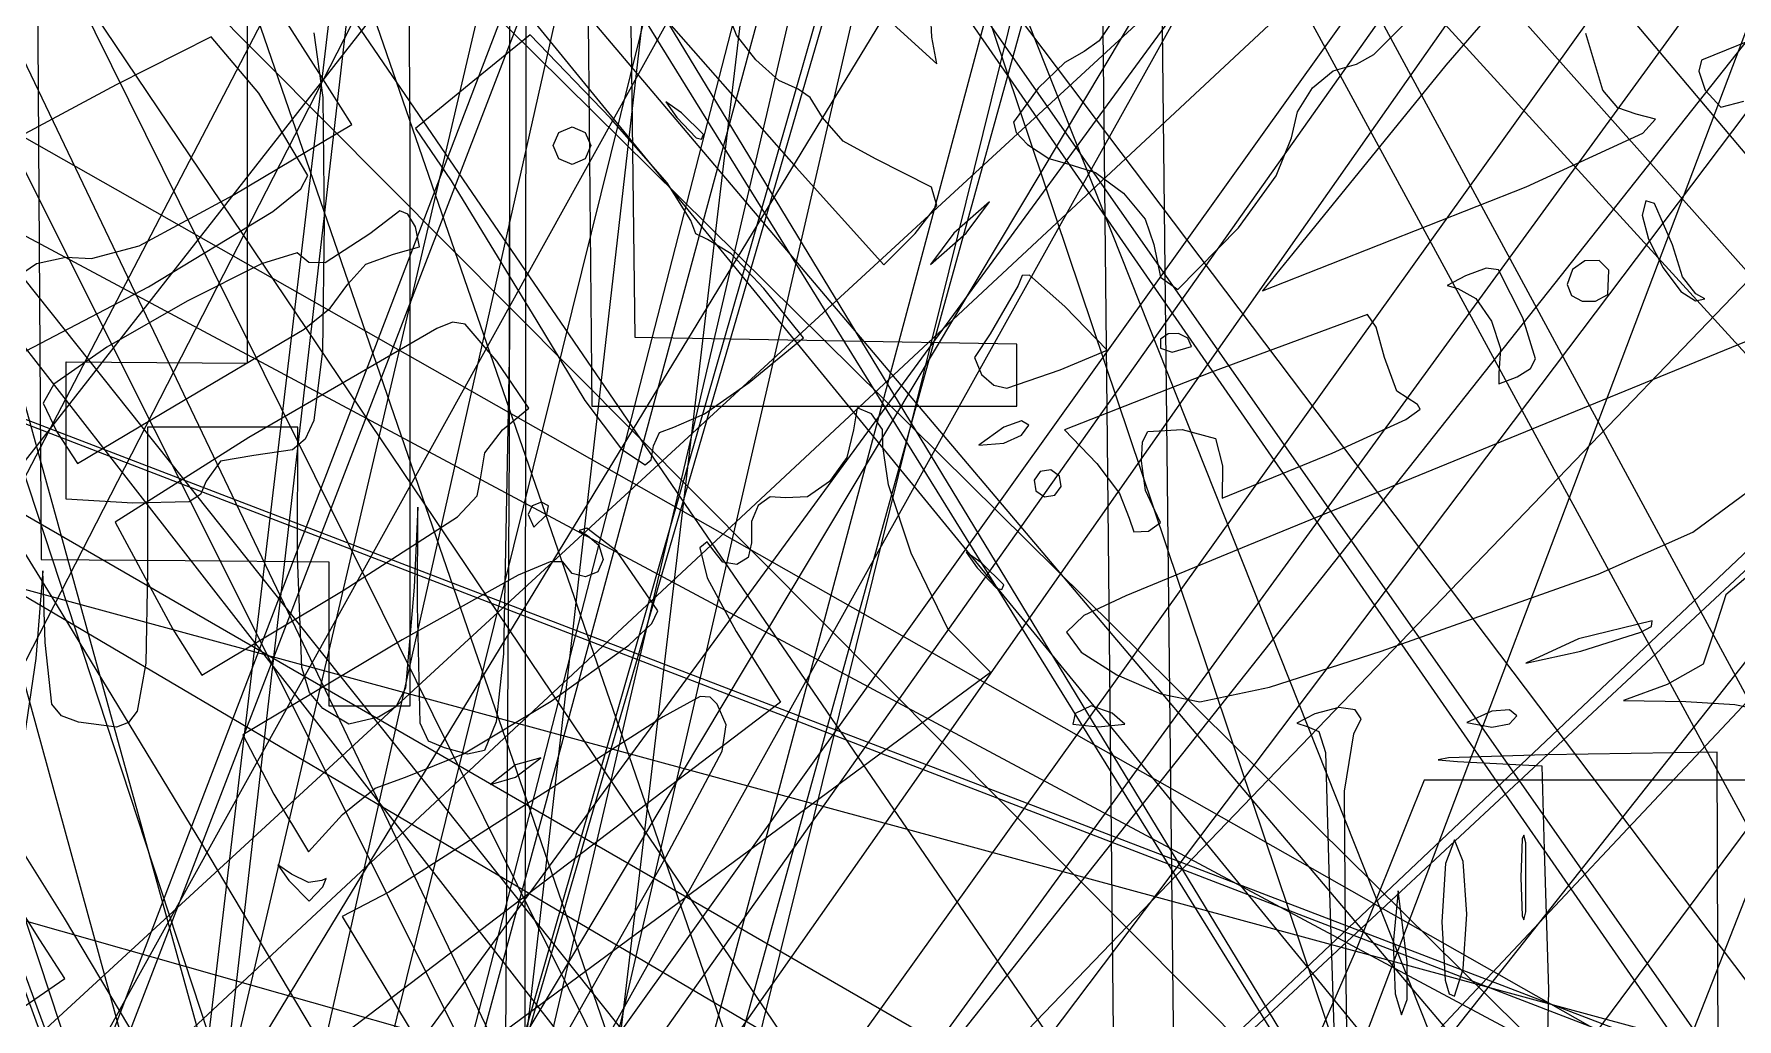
# Model space of a CAD drawing. Extents: x -99 to 383, y -48 to 207.
# Drawn here: x 154.82 to 193.22, y 21.66 to 43.88 of the extents above; entities that cross this region are included whole.
import ezdxf

# ---------------------------------------------------------------- set-up
doc = ezdxf.new("R2010")
doc.units = 0

msp = doc.modelspace()

# ---------------------------------------------------------------- linework, layer by layer
at = {"layer": 'Image'}
for p, q in [((101.618311, 195.175285), (164.545, 3.69192)), ((161.221387, 3.980536), (98.29404, 194.193918)), ((112.0605, 189.56777), (162.789, 5.92466)), ((161.73033, 3.283581), (111.00217, 188.15977)), ((120.527694, 165.965008), (174.277, 10.0841)), ((98.514306, 160.461684), (174.118, 7.71482)), ((174.118, 2.49372), (98.514306, 160.461684)), ((224.942159, 3.669085), (93.83416, 159.645718)), ((175.2651, -0.499185), (120.148106, 159.615018)), ((151.07791, 6.034145), (208.38221, 155.000572)), ((207.451301, 154.344711), (150.147, 4.48242)), ((173.58533, 146.351133), (157.119, 7.47989)), ((157.119, 2.68212), (173.58533, 146.351133)), ((193.193, 4.4925), (107.71483, 145.292801)), ((103.106359, 143.669655), (168.293, 13.4708)), ((106.984385, 143.670023), (193.193, 4.4925)), ((111.02801, 141.129171), (159.478, 9.44914)), ((179.510986, 140.298383), (163.976, 4.22247)), ((221.563136, 138.871301), (151.064, 11.5906)), ((161.548, 3.52248), (112.22885, 137.107511)), ((166.199969, 5.690924), (181.73495, 136.877062)), ((206.60467, 133.791409), (139, 3.87526)), ((141.257667, 3.593033), (207.73356, 133.509187)), ((160.501, 2.56314), (197.73618, 132.223485)), ((158.814716, 5.195693), (229.31369, 131.770911)), ((272.927095, 130.028962), (141.54, 8.95525)), ((287.803434, 129.276459), (180.027, 14.5318)), ((269.82279, 128.949632), (181.121, 9.3302)), ((141.6584, 5.82729), (273.0456, 128.406182)), ((160.297, 4.11708), (193.98853, 128.613654)), ((191.94826, 127.300802), (160.297, 4.11708)), ((196.798788, 127.300807), (160.501, 2.56314)), ((115.165715, 126.411816), (213.316, 16.2186)), ((164.041, 4.39569), (292.05781, 125.536891)), ((188.470264, 124.478576), (159.373, 7.06789)), ((184.59155, 124.196356), (157.7, 4.80194)), ((155.190678, 3.108593), (183.33702, 123.34969)), ((224.102197, 123.071226), (133.156, 6.82236)), ((290.70622, 122.503006), (164.041, 4.39569)), ((162.513502, 4.272092), (189.95351, 121.68278)), ((191.06855, 121.374138), (163.671, 2.60526)), ((166.61847, 2.816927), (195.99862, 121.5858)), ((173.22724, 4.154825), (264.17345, 119.32546)), ((111.220155, 118.55155), (186.589, 8.27903)), ((160.36382, 3.856558), (270.58014, 118.601208)), ((144.798746, 115.729166), (204.757, 5.17666)), ((206.733, 4.33), (146.7743, 115.305832)), ((153.265455, 112.907381), (184.854, 18.9571)), ((222.347102, 4.929354), (124.196845, 112.594694)), ((184.913144, 1.674289), (110.67067, 111.9468)), ((236.029424, 108.674054), (168.458, 14.271)), ((226.643091, 107.298274), (157.151, 12.4301)), ((101.33667, 105.286998), (180.851, 5.36021)), ((180.851, 3.10244), (101.33667, 105.286998)), ((167.15098, 10.038236), (235.815077, 104.441324)), ((193.075, 4.28155), (153.43586, 104.087941)), ((165.965537, 104.299611), (165.885, 12.4125)), ((165.885, 0.276926), (165.965537, 104.299611)), ((157.327849, 4.845531), (226.81948, 103.064944)), ((165.11199, 2.512122), (190.872037, 98.768635)), ((192.212587, 98.796293), (166.453, 5.62755)), ((183.87575, 0.041104), (222.621577, 98.983904)), ((140.56476, 95.268447), (203.487, 5.3546)), ((203.48689, 4.366827), (140.56476, 95.268447)), ((116.13808, 92.869547), (196.952, 12.9275)), ((201.524759, 89.605419), (153.187, 10.0547)), ((129.27591, 89.222253), (196.537, 9.7746)), ((196.53699, 6.930752), (129.27591, 89.222253)), ((207.408009, 3.990547), (143.1045, 89.245364)), ((156.291187, 5.237343), (204.6292, 86.076565)), ((197.875363, 5.193932), (118.42365, 85.135992)), ((219.58789, 76.782924), (164.964, 7.74192)), ((164.964, 4.35526), (219.58789, 76.782924)), ((206.605636, 75.310061), (156.914, 5.80957)), ((158.89022, 4.513782), (208.58119, 75.315144)), ((221.902, 3.32284), (99.07898, 73.079475)), ((98.341382, 69.445155), (221.902, 3.32284)), ((159.63922, 36.451932), (159.639, 58.2088)), ((180.528945, 20.0325), (180.123082, 56.8625)), ((98.3959, 56.74518), (237.984, 3.2348)), ((237.301531, 3.234775), (98.3959, 56.74518)), ((154.835, 55.5379), (154.908652, 43.7831)), ((165.544361, 51.532277), (165.547377, 36.955721)), ((163.308, 41.568), (163.235893, 51.128271)), ((165.544435, 34.598005), (165.554651, 51.429704)), ((167.248, 51.4297), (167.32295, 43.45693)), ((178.671338, 4.942427), (195.98961, 50.724968)), ((121.93859, 50.459892), (201.203, 3.74089)), ((204.8225, 4.019336), (125.55803, 49.815123)), ((168.293549, 43.659362), (168.151821, 48.815728)), ((94.563305, 47.688112), (209.936, 16.3109)), ((178.897026, 46.573879), (179.021372, 34.692267)), ((161.248255, 43.013588), (159.191645, 46.215328)), ((189.374867, 46.315991), (186.656119, 43.177639)), ((199.684594, 46.247573), (192.423024, 43.293093)), ((168.192633, 45.209706), (172.004787, 40.86717)), ((173.402011, 44.829052), (175.181111, 43.206272)), ((170.662885, 43.853088), (170.480731, 44.321837)), ((175.06599, 43.807484), (175.04707, 44.274582)), ((179.228986, 44.308842), (178.840084, 43.73125)), ((154.908652, 43.7831), (154.982303, 32.0283)), ((158.817381, 43.820285), (156.677691, 42.733765)), ((159.889822, 42.547963), (158.817381, 43.820285)), ((161.135219, 43.906997), (161.333316, 42.451449)), ((166.009456, 43.86626), (164.717526, 42.80762)), ((167.822306, 41.98067), (166.009456, 43.86626)), ((171.097645, 43.295916), (170.662885, 43.853088)), ((175.181111, 43.206272), (175.065964, 43.807504)), ((175.065964, 43.807504), (175.06599, 43.807484)), ((185.030575, 43.417807), (185.675928, 44.067371)), ((190.199531, 42.612887), (189.815888, 43.895453)), ((167.32295, 43.45693), (167.397902, 35.48416)), ((168.37622, 37.036312), (168.293549, 43.659362)), ((178.499527, 43.487443), (178.068348, 43.241856)), ((178.840084, 43.73125), (178.499527, 43.487443)), ((184.6407, 43.199115), (185.030575, 43.417807)), ((161.98731, 41.840938), (161.248255, 43.013588)), ((171.617458, 42.829911), (171.097645, 43.295916)), ((178.068348, 43.241856), (177.461567, 42.659977)), ((186.656119, 43.177639), (183.203269, 38.929629)), ((183.650061, 42.663993), (184.119592, 43.050419)), ((184.119592, 43.050419), (184.6407, 43.199115)), ((192.423024, 43.293093), (192.359602, 43.040243)), ((192.359602, 43.040243), (192.505433, 42.613308)), ((156.677691, 42.733765), (152.672869, 40.585935)), ((164.717526, 42.80762), (163.425596, 41.74898)), ((172.054771, 42.634667), (171.617458, 42.829911)), ((172.32564, 42.448136), (172.054771, 42.634667)), ((177.461567, 42.659977), (176.907079, 41.892465)), ((183.310705, 42.129334), (183.650061, 42.663993)), ((160.995261, 40.688045), (159.889822, 42.547963)), ((161.333316, 42.451449), (161.36536, 39.620082)), ((169.422611, 42.105582), (169.06983, 42.351805)), ((169.06983, 42.351805), (169.316044, 41.999026)), ((172.60104, 41.999667), (172.32564, 42.448136)), ((190.532284, 42.216682), (190.199531, 42.612887)), ((192.505433, 42.613308), (192.85421, 42.22791)), ((192.85421, 42.22791), (193.374903, 42.369945)), ((169.102654, 40.52446), (167.822306, 41.98067)), ((169.316044, 41.999026), (169.754533, 41.541963)), ((169.9165, 41.611694), (169.422611, 42.105582)), ((173.067278, 41.46409), (172.60104, 41.999667)), ((176.907079, 41.892465), (176.966506, 41.658349)), ((183.18012, 41.535935), (183.310705, 42.129334)), ((190.94849, 42.070221), (190.532284, 42.216682)), ((191.380987, 41.962876), (190.94849, 42.070221)), ((191.10193, 41.647732), (191.380987, 41.962876)), ((159.31297, 40.245008), (161.98731, 41.840938)), ((163.307444, 28.726929), (163.308, 41.568)), ((163.425596, 41.74898), (164.232412, 40.56872)), ((166.530738, 41.364039), (166.655092, 41.663018)), ((166.655092, 41.663018), (166.954071, 41.787372)), ((166.954071, 41.787372), (167.25305, 41.663018)), ((167.25305, 41.663018), (167.377404, 41.364039)), ((169.754533, 41.541963), (169.874526, 41.508111)), ((169.874526, 41.508111), (169.9165, 41.611693)), ((169.9165, 41.611693), (169.9165, 41.611694)), ((176.966506, 41.658349), (177.22546, 41.389977)), ((182.827785, 40.681188), (183.18012, 41.535935)), ((188.47179, 40.435381), (191.10193, 41.647732)), ((166.655092, 41.06506), (166.530738, 41.364039)), ((166.530738, 41.364039), (166.530738, 41.364039)), ((167.377404, 41.364039), (167.25305, 41.06506)), ((173.79704, 41.068126), (173.067278, 41.46409)), ((177.22546, 41.389977), (177.702955, 41.073125)), ((209.461493, 8.296804), (94.0888, 41.059232)), ((166.954071, 40.940706), (166.655092, 41.06506)), ((167.25305, 41.06506), (166.954071, 40.940706)), ((172.004787, 40.86717), (173.988437, 38.67633)), ((175.05679, 40.429277), (173.79704, 41.068126)), ((177.702955, 41.073125), (178.154817, 40.941337)), ((178.154817, 40.941337), (178.75989, 40.754525)), ((178.75989, 40.754525), (179.386292, 40.292516)), ((160.210625, 39.879331), (160.842214, 40.386155)), ((160.842214, 40.386155), (160.995261, 40.688045)), ((164.232412, 40.56872), (166.160582, 37.40134)), ((169.635186, 39.67122), (169.102654, 40.52446)), ((175.183146, 40.012158), (175.056788, 40.429286)), ((175.056788, 40.429286), (175.05679, 40.429277)), ((181.98068, 39.512185), (182.827785, 40.681188)), ((184.049934, 38.688614), (188.471784, 40.435384)), ((188.471784, 40.435384), (188.47179, 40.435381)), ((157.19095, 39.100724), (159.31297, 40.245008)), ((174.693766, 39.381656), (175.183146, 40.012158)), ((176.364664, 40.094672), (175.560726, 39.389117)), ((175.842948, 39.389117), (176.364664, 40.094672)), ((179.386292, 40.292516), (179.877165, 39.702944)), ((191.166545, 40.118038), (191.08295, 39.797788)), ((191.362794, 40.059382), (191.166545, 40.118038)), ((191.76604, 39.1268), (191.362794, 40.059382)), ((157.404491, 38.175785), (160.210625, 39.879331)), ((161.36536, 39.620082), (161.329306, 36.734988)), ((163.075039, 39.890526), (162.395477, 39.373325)), ((163.249257, 39.814685), (163.075039, 39.890526)), ((163.424377, 39.53317), (163.249257, 39.814685)), ((169.745665, 39.37187), (169.635186, 39.67122)), ((179.877165, 39.702944), (180.075647, 39.133447)), ((191.08295, 39.797788), (191.223407, 39.250532)), ((162.395477, 39.373325), (161.387726, 38.721834)), ((163.518061, 39.081826), (163.424377, 39.53317)), ((170.011275, 39.247362), (169.745665, 39.37187)), ((170.539157, 38.92103), (170.011275, 39.247362)), ((173.988437, 38.67633), (174.693766, 39.381656)), ((175.560726, 39.389117), (175.03901, 38.683562)), ((175.03901, 38.683562), (175.842948, 39.389117)), ((175.842948, 39.389117), (175.842948, 39.389117)), ((180.616582, 38.119257), (181.980642, 39.512187)), ((181.980642, 39.512187), (181.98068, 39.512185)), ((191.223407, 39.250532), (191.558061, 38.605538)), ((154.8763, 38.7053), (155.538566, 38.850426)), ((155.538566, 38.850426), (156.11805, 38.814288)), ((156.11805, 38.814288), (157.19095, 39.100724)), ((160.756697, 38.946512), (159.954773, 38.699388)), ((161.019783, 38.723262), (160.756697, 38.946512)), ((162.301228, 38.685422), (162.932295, 38.913331)), ((162.932295, 38.913331), (163.518061, 39.081826)), ((171.280145, 38.136442), (170.539157, 38.92103)), ((180.075647, 39.133447), (180.221676, 38.392833)), ((183.203269, 38.929629), (182.520884, 38.089982)), ((191.995194, 38.402747), (191.76604, 39.1268)), ((154.328698, 38.326773), (154.876304, 38.705303)), ((154.876304, 38.705303), (154.8763, 38.7053)), ((159.954773, 38.699388), (158.276019, 37.854058)), ((161.387726, 38.721834), (161.019783, 38.723262)), ((161.899055, 38.238589), (162.301228, 38.685422)), ((177.100628, 38.431886), (177.014105, 38.207105)), ((177.270165, 38.443367), (177.100628, 38.431886)), ((178.066845, 37.732377), (177.270165, 38.443367)), ((182.520884, 38.089982), (184.049934, 38.688614)), ((187.10214, 38.424657), (186.686963, 38.210221)), ((187.564354, 38.595495), (187.10214, 38.424657)), ((187.842477, 38.561497), (187.564354, 38.595495)), ((188.3924, 37.478759), (187.842477, 38.561497)), ((189.511842, 38.571093), (189.389643, 38.229385)), ((189.794254, 38.767396), (189.511842, 38.571093)), ((190.110601, 38.77524), (189.794254, 38.767396)), ((190.334607, 38.551572), (190.110601, 38.77524)), ((190.3109, 38.00495), (190.334607, 38.551572)), ((191.558061, 38.605538), (191.956834, 38.071853)), ((192.29134, 38.02019), (191.995194, 38.402747)), ((153.171221, 35.968935), (157.404491, 38.175785)), ((161.502766, 37.699517), (161.899055, 38.238589)), ((172.172898, 37.025522), (171.280145, 38.136442)), ((177.014105, 38.207105), (176.381081, 37.114615)), ((180.221676, 38.392833), (180.616582, 38.119257)), ((186.686963, 38.210221), (186.927021, 38.136373)), ((186.927021, 38.136373), (187.334948, 37.916577)), ((189.389643, 38.229385), (189.489048, 37.983573)), ((191.956834, 38.071853), (192.28965, 37.858528)), ((192.292472, 38.020179), (192.29134, 38.02019)), ((192.49298, 37.904984), (192.292472, 38.020179)), ((158.276019, 37.854058), (156.465643, 36.813343)), ((160.911278, 37.225579), (161.502766, 37.699517)), ((179.02084, 36.745692), (178.066845, 37.732377)), ((187.334948, 37.916577), (187.683759, 37.405874)), ((189.489048, 37.983573), (189.731498, 37.850645)), ((189.731498, 37.850645), (190.033342, 37.850978)), ((190.033342, 37.850978), (190.310928, 38.004951)), ((190.310928, 38.004951), (190.3109, 38.00495)), ((192.28965, 37.858528), (192.49298, 37.904984)), ((164.261581, 37.377127), (163.907025, 37.23565)), ((164.546477, 37.333175), (164.261581, 37.377127)), ((165.254975, 36.498994), (164.546477, 37.333175)), ((166.160582, 37.40134), (167.244949, 35.610443)), ((184.890143, 37.554039), (181.371793, 36.251879)), ((194.905059, 37.554039), (182.192959, 32.345069)), ((185.08803, 37.269287), (184.890143, 37.554039)), ((185.276561, 36.584669), (185.08803, 37.269287)), ((187.683759, 37.405874), (187.88623, 36.783538)), ((188.392402, 37.478762), (188.3924, 37.478759)), ((188.680141, 36.551929), (188.392402, 37.478762)), ((157.991682, 35.495411), (160.911272, 37.225581)), ((163.907025, 37.23565), (159.66467, 34.780107)), ((160.911272, 37.225581), (160.911278, 37.225579)), ((165.547377, 36.955721), (165.412646, 29.897427)), ((172.68011, 36.958405), (168.37622, 37.036312)), ((170.945538, 36.019782), (172.172898, 37.025522)), ((176.984, 36.8805), (172.68011, 36.958405)), ((176.381081, 37.114615), (176.029302, 36.585183)), ((176.984, 36.1823), (176.984, 36.8805)), ((180.397854, 37.120663), (180.220095, 36.994181)), ((180.220095, 36.994181), (180.224095, 36.791611)), ((180.631857, 37.122446), (180.397854, 37.120663)), ((180.835656, 37.019503), (180.631857, 37.122446)), ((180.9228, 36.83181), (180.835656, 37.019503)), ((156.465643, 36.813343), (155.268857, 35.980062)), ((155.547, 34.9357), (155.547, 36.488)), ((155.547, 36.488), (157.59311, 36.469966)), ((161.329306, 36.734988), (161.131908, 35.160172)), ((165.980314, 35.437374), (165.254975, 36.498994)), ((176.029302, 36.585183), (176.183469, 36.197393)), ((177.9618, 36.303199), (179.02084, 36.745692)), ((180.224095, 36.791611), (180.482815, 36.707356)), ((180.482815, 36.707356), (180.922799, 36.83181)), ((180.922799, 36.83181), (180.9228, 36.83181)), ((185.549688, 35.827453), (185.276561, 36.584669)), ((187.88623, 36.783538), (187.855136, 36.228843)), ((188.565971, 36.335993), (188.680141, 36.551929)), ((157.59311, 36.469966), (159.63922, 36.451932)), ((176.183469, 36.197393), (176.46395, 35.957922)), ((176.757244, 35.889985), (177.961809, 36.303195)), ((176.984, 35.4841), (176.984, 36.1823)), ((177.961809, 36.303195), (177.9618, 36.303199)), ((181.371793, 36.251879), (178.058003, 34.949719)), ((187.855136, 36.228843), (187.854106, 35.98792)), ((187.854106, 35.98792), (188.266672, 36.146172)), ((188.266672, 36.146172), (188.565971, 36.335993)), ((155.268857, 35.980062), (155.026537, 35.551179)), ((169.942161, 35.309477), (170.945538, 36.019782)), ((176.46395, 35.957922), (176.757244, 35.889985)), ((186.019031, 35.526339), (185.549688, 35.827453)), ((155.026537, 35.551179), (155.337578, 34.902562)), ((155.802652, 34.192791), (157.991682, 35.495411)), ((165.389115, 34.953118), (165.980314, 35.437374)), ((167.244949, 35.610443), (168.073442, 34.51397)), ((167.397902, 35.48416), (172.191, 35.4841)), ((172.191, 35.4841), (176.984, 35.4841)), ((173.380564, 35.450374), (173.302999, 34.951224)), ((173.709568, 35.310182), (173.380564, 35.450374)), ((185.75694, 35.18715), (186.077378, 35.418307)), ((186.077378, 35.418307), (186.019031, 35.526339)), ((159.074, 35.014), (157.381, 35.014)), ((157.381, 35.014), (157.381, 31.7596)), ((160.768, 35.014), (159.074, 35.014)), ((160.767444, 32.094401), (160.768, 35.014)), ((161.131908, 35.160172), (160.935617, 34.741459)), ((164.986141, 34.431484), (165.389115, 34.953118)), ((168.925053, 34.889688), (169.253338, 35.014042)), ((169.253338, 35.014042), (169.942161, 35.309477)), ((173.302999, 34.951224), (173.147713, 34.328874)), ((173.952067, 34.95558), (173.709568, 35.310182)), ((173.964189, 34.576842), (173.952067, 34.95558)), ((176.690694, 35.014042), (176.12625, 34.607202)), ((177.089851, 35.151755), (176.690694, 35.014042)), ((177.089332, 34.830443), (177.255138, 35.056889)), ((177.255138, 35.056889), (177.089851, 35.151755)), ((177.255138, 35.056889), (177.255138, 35.056889)), ((178.058003, 34.949719), (178.785543, 34.190327)), ((179.938111, 34.910114), (180.712412, 34.961371)), ((180.712412, 34.961371), (181.461711, 34.756026)), ((184.096961, 34.422789), (185.75694, 35.18715)), ((155.337578, 34.902562), (155.802652, 34.192791)), ((155.54667, 33.383555), (155.547, 34.9357)), ((159.66467, 34.780107), (156.652225, 32.86804)), ((160.935617, 34.741459), (160.654485, 34.503124)), ((165.462366, 21.145888), (165.544435, 34.598005)), ((168.741106, 34.273239), (168.788522, 34.59069)), ((168.788518, 34.590709), (168.925053, 34.889688)), ((168.788522, 34.59069), (168.788518, 34.590709)), ((174.088504, 33.706851), (173.964189, 34.576842)), ((176.12625, 34.607202), (176.690694, 34.650046)), ((176.690694, 34.650046), (177.089332, 34.830443)), ((179.021372, 34.692267), (179.157887, 21.363179)), ((179.795191, 34.241705), (179.820123, 34.678472)), ((179.820123, 34.678472), (179.938111, 34.910114)), ((181.461711, 34.756026), (181.621901, 34.140565)), ((155.352263, 30.979125), (153.194363, 34.474405)), ((159.025901, 34.244685), (158.70639, 33.791363)), ((159.77836, 34.371332), (159.025901, 34.244685)), ((160.654485, 34.503124), (159.77836, 34.371332)), ((164.887861, 33.849358), (164.986141, 34.431484)), ((168.073442, 34.51397), (168.60249, 34.158519)), ((168.60249, 34.158519), (168.741106, 34.273239)), ((173.147713, 34.328874), (172.761182, 33.785935)), ((178.785543, 34.190327), (179.299363, 33.516066)), ((179.88366, 33.582504), (179.795191, 34.241705)), ((181.614281, 33.408199), (184.096961, 34.422789)), ((158.70639, 33.791363), (158.576991, 33.489122)), ((164.812407, 33.460327), (164.887858, 33.84935)), ((164.887858, 33.84935), (164.887861, 33.849358)), ((177.513345, 34.011367), (177.373073, 33.816158)), ((177.373073, 33.816158), (177.411237, 33.578828)), ((177.750672, 34.049525), (177.513345, 34.011367)), ((177.945878, 33.909259), (177.750672, 34.049525)), ((177.984041, 33.671928), (177.945878, 33.909259)), ((177.945878, 33.909259), (177.945878, 33.909259)), ((181.621901, 34.140565), (181.614281, 33.408199)), ((158.576991, 33.489122), (158.323057, 33.325493)), ((164.371972, 32.991812), (164.812407, 33.460327)), ((171.422565, 33.436402), (171.154114, 33.243257)), ((171.770339, 33.415264), (171.422565, 33.436402)), ((172.262395, 33.441649), (171.770339, 33.415264)), ((172.761182, 33.785935), (172.262395, 33.441649)), ((174.600741, 32.171152), (174.088504, 33.706851)), ((177.411237, 33.578828), (177.606443, 33.438562)), ((177.606443, 33.438562), (177.84377, 33.47672)), ((177.84377, 33.47672), (177.984041, 33.671928)), ((179.299363, 33.516066), (179.513083, 32.961347)), ((180.096378, 33.132405), (179.88366, 33.582504)), ((192.228462, 32.641945), (193.774918, 33.783265)), ((157.0507, 33.297475), (155.54667, 33.383555)), ((158.323057, 33.325493), (157.0507, 33.297475)), ((163.478948, 33.208104), (163.392648, 31.404894)), ((163.46869, 30.981217), (163.478948, 33.208104)), ((166.054144, 33.237807), (165.966345, 33.038488)), ((165.966345, 33.038488), (166.090805, 32.756266)), ((166.265218, 33.32071), (166.054144, 33.237807)), ((166.090805, 32.756266), (166.389678, 33.038488)), ((166.425068, 33.237807), (166.265218, 33.32071)), ((166.389678, 33.038488), (166.425068, 33.237807)), ((166.389678, 33.038488), (166.389678, 33.038488)), ((171.154114, 33.243257), (171.001053, 32.88317)), ((180.096492, 33.132404), (180.096378, 33.132405)), ((180.223516, 32.862009), (180.096492, 33.132404)), ((156.652225, 32.86804), (157.955525, 30.45126)), ((161.791598, 31.32305), (164.371972, 32.991812)), ((167.286661, 32.733981), (167.113969, 32.68356)), ((167.113969, 32.68356), (167.305852, 32.569352)), ((167.961408, 32.216247), (167.286661, 32.733981)), ((171.001053, 32.88317), (170.99945, 32.403484)), ((179.513083, 32.961347), (179.624589, 32.652937)), ((179.624589, 32.652937), (179.955381, 32.661486)), ((179.955381, 32.661486), (180.223516, 32.862009)), ((190.095211, 31.696974), (192.228462, 32.641945)), ((167.305852, 32.569352), (167.555001, 32.351372)), ((167.555001, 32.351372), (167.65863, 32.027189)), ((170.002275, 32.427599), (169.837711, 32.292915)), ((169.837711, 32.292915), (170.002574, 31.615952)), ((170.132633, 32.248474), (170.002275, 32.427599)), ((170.99945, 32.403484), (170.92774, 32.069628)), ((182.192959, 32.345069), (179.441299, 31.209089)), ((154.982303, 32.0283), (158.227853, 32.00036)), ((158.227853, 32.00036), (161.473403, 31.97242)), ((160.864037, 29.586015), (160.767444, 32.094401)), ((161.473403, 31.97242), (161.473, 30.3491)), ((166.459836, 31.972719), (165.736872, 31.669884)), ((166.744908, 31.969624), (166.459836, 31.972719)), ((166.954816, 31.708659), (166.744908, 31.969624)), ((167.65863, 32.027189), (167.538241, 31.745416)), ((168.890981, 30.864281), (167.961408, 32.216247)), ((170.356648, 31.967501), (170.132633, 32.248474)), ((170.667578, 31.916093), (170.356648, 31.967501)), ((170.92774, 32.069628), (170.667578, 31.916093)), ((175.434212, 30.447186), (174.600741, 32.171152)), ((176.19679, 31.945593), (175.844009, 32.191816)), ((175.844009, 32.191816), (176.090223, 31.839037)), ((176.690678, 31.451705), (176.19679, 31.945593)), ((155.023555, 31.76845), (154.861723, 29.7929)), ((155.07339, 30.15105), (155.023555, 31.76845)), ((157.381, 31.7596), (157.341233, 29.690572)), ((165.736872, 31.669884), (163.123068, 30.216984)), ((167.261448, 31.636581), (166.954816, 31.708659)), ((167.538241, 31.745416), (167.261448, 31.636581)), ((170.002574, 31.615952), (170.654461, 30.401815)), ((176.090223, 31.839037), (176.528711, 31.381974)), ((185.200661, 29.956984), (190.095211, 31.696974)), ((193.57026, 31.74378), (192.968873, 31.231974)), ((158.605398, 29.41625), (161.791598, 31.32305)), ((163.392648, 31.404894), (163.199895, 29.123948)), ((176.528711, 31.381974), (176.648705, 31.348123)), ((176.648705, 31.348123), (176.690679, 31.451704)), ((176.690679, 31.451704), (176.690678, 31.451705)), ((179.441299, 31.209089), (178.495344, 30.760027)), ((192.968873, 31.231974), (192.723594, 30.45342)), ((158.610063, 25.616905), (155.352263, 30.979125)), ((163.531123, 28.334112), (163.46869, 30.981217)), ((168.75572, 30.578787), (168.890981, 30.864281)), ((178.495344, 30.760027), (178.103509, 30.389595)), ((157.955525, 30.45126), (158.605398, 29.41625)), ((161.473, 30.3491), (161.473, 28.7258)), ((168.235637, 30.095964), (168.75572, 30.578787)), ((170.654461, 30.401815), (171.65316, 28.805155)), ((176.387211, 29.483272), (175.434212, 30.447186)), ((178.103509, 30.389595), (178.43746, 29.934977)), ((191.312767, 30.645347), (189.649577, 30.235992)), ((189.700661, 29.958898), (191.053151, 30.388875)), ((191.053151, 30.388875), (191.291596, 30.51491)), ((191.291596, 30.51491), (191.312767, 30.645347)), ((192.723594, 30.45342), (192.462048, 29.661607)), ((155.227369, 28.762652), (155.07339, 30.15105)), ((163.123068, 30.216984), (159.531368, 28.073944)), ((166.48128, 28.828294), (168.235637, 30.095964)), ((182.678036, 29.147176), (185.200629, 29.956995)), ((185.200629, 29.956995), (185.200661, 29.956984)), ((189.649577, 30.235992), (188.456967, 29.686356)), ((188.456967, 29.686356), (189.700659, 29.958898)), ((189.700659, 29.958898), (189.700661, 29.958898)), ((154.861723, 29.7929), (154.608841, 28.057689)), ((157.341233, 29.690572), (157.145551, 28.601132)), ((161.035183, 29.028257), (160.864037, 29.586015)), ((165.412646, 29.897427), (165.242696, 28.362641)), ((178.43746, 29.934977), (179.241067, 29.42127)), ((192.462048, 29.661607), (191.647224, 29.20281)), ((143.082, 4.88945), (176.387211, 29.483272)), ((179.241067, 29.42127), (180.22712, 28.998741)), ((191.647224, 29.20281), (190.659447, 28.848122)), ((171.65316, 28.805155), (140.216, 4.88945)), ((161.333034, 28.662961), (161.035183, 29.028257)), ((163.199895, 29.123948), (162.978797, 28.705337)), ((164.508464, 27.64121), (166.48128, 28.828294)), ((169.842285, 28.934586), (169.010639, 28.47989)), ((170.068526, 28.921376), (169.842285, 28.934586)), ((170.230259, 28.762112), (170.068526, 28.921376)), ((180.22712, 28.998741), (181.108409, 28.817655)), ((181.108409, 28.817655), (182.678036, 29.147176)), ((190.659447, 28.848122), (192.070557, 28.823315)), ((192.070557, 28.823315), (193.175468, 28.751187)), ((155.446145, 28.49813), (155.227369, 28.762652)), ((155.82815, 28.35673), (155.446145, 28.49813)), ((157.145551, 28.601132), (156.953438, 28.345298)), ((161.923321, 28.310299), (161.333034, 28.662961)), ((161.473, 28.7258), (162.390222, 28.726364)), ((162.592684, 28.467344), (161.923321, 28.310299)), ((162.390222, 28.726364), (163.307444, 28.726929)), ((162.978797, 28.705337), (162.592684, 28.467344)), ((169.010639, 28.47989), (162.825739, 24.52104)), ((170.426119, 28.292907), (170.230259, 28.762112)), ((178.299386, 28.552179), (178.24708, 28.313212)), ((178.659339, 28.721579), (178.299386, 28.552179)), ((179.131941, 28.560759), (178.659339, 28.721579)), ((179.421208, 28.308284), (179.131941, 28.560762)), ((179.131941, 28.560762), (179.131941, 28.560759)), ((183.699586, 28.541416), (183.295564, 28.331502)), ((184.245852, 28.683872), (183.699586, 28.541416)), ((184.613286, 28.636619), (184.245852, 28.683872)), ((184.582743, 28.089996), (184.74466, 28.42891)), ((184.74466, 28.42891), (184.613286, 28.636619)), ((187.696367, 28.604706), (187.131923, 28.348906)), ((188.095005, 28.633811), (187.696367, 28.604706)), ((188.260811, 28.496511), (188.095005, 28.633811)), ((188.095005, 28.315852), (188.260811, 28.496511)), ((188.260811, 28.496511), (188.260811, 28.496511)), ((193.175468, 28.751187), (194.585187, 28.465383)), ((156.679381, 28.240209), (155.82815, 28.35673)), ((156.953438, 28.345298), (156.679381, 28.240209)), ((159.531368, 28.073944), (160.23046, 26.729424)), ((163.718422, 27.928548), (163.531123, 28.334112)), ((165.242696, 28.362641), (164.977196, 27.717434)), ((170.342758, 27.702325), (170.426119, 28.292907)), ((178.24708, 28.313212), (178.820481, 28.249296)), ((178.820481, 28.249296), (179.421208, 28.308284)), ((183.295564, 28.331502), (183.532426, 28.258646)), ((183.532426, 28.258646), (183.796405, 28.143713)), ((183.796405, 28.143713), (183.945422, 27.67165)), ((184.374223, 26.799681), (184.582743, 28.089996)), ((187.131923, 28.348906), (187.696367, 28.240711)), ((187.696367, 28.240711), (188.095005, 28.315852)), ((164.078061, 27.775777), (163.718422, 27.928548)), ((164.595775, 27.631811), (164.078061, 27.775777)), ((164.977196, 27.717434), (164.595775, 27.631811)), ((169.016029, 25.215522), (170.342758, 27.702325)), ((183.945422, 27.67165), (184.026314, 24.748256)), ((192.775621, 27.676269), (188.895071, 27.620993)), ((192.797635, 20.267939), (192.775621, 27.676269)), ((163.197741, 27.114651), (164.508464, 27.64121)), ((165.682997, 27.394048), (165.118553, 26.950855)), ((166.247441, 27.555019), (165.682997, 27.394048)), ((165.682997, 27.111826), (166.247441, 27.555019)), ((166.247441, 27.555019), (166.247441, 27.555019)), ((186.714027, 27.552953), (186.486045, 27.509685)), ((186.486045, 27.509685), (186.919521, 27.466987)), ((188.895071, 27.620993), (186.714027, 27.552953)), ((186.919521, 27.466987), (188.824521, 27.368258)), ((188.824521, 27.368258), (188.870241, 25.476158)), ((162.512901, 26.866721), (163.197709, 27.114643)), ((163.197709, 27.114643), (163.197741, 27.114651)), ((165.118553, 26.950855), (165.682997, 27.111826)), ((186.17, 27.0493), (185.909622, 26.4143)), ((195.49, 27.0493), (186.17, 27.0493)), ((153.665108, 26.865875), (155.499548, 23.937185)), ((160.23046, 26.729424), (161.013513, 25.433054)), ((161.780169, 26.272436), (162.512901, 26.866721)), ((184.395319, 23.599566), (184.374223, 26.799681)), ((161.013513, 25.433054), (161.780169, 26.272436)), ((185.909622, 26.4143), (184.642082, 23.2393)), ((188.417317, 25.809033), (188.379942, 25.722327)), ((188.462961, 25.630163), (188.417317, 25.809033)), ((167.316213, 10.994305), (158.610063, 25.616905)), ((186.849758, 25.70072), (186.648851, 25.16739)), ((187.049543, 25.210994), (186.849758, 25.70072)), ((188.379942, 25.722327), (188.345416, 24.854052)), ((188.462961, 25.630162), (188.462961, 25.630163)), ((188.462961, 24.077942), (188.462961, 25.630162)), ((188.870241, 25.476158), (188.974663, 22.314058)), ((160.629081, 24.927063), (160.320503, 25.135388)), ((160.320503, 25.135388), (160.567105, 24.783502)), ((166.369799, 20.524758), (169.016029, 25.215528)), ((169.016029, 25.215528), (169.016029, 25.215522)), ((186.648851, 25.16739), (186.567536, 23.84962)), ((187.13198, 24.02404), (187.049543, 25.210994)), ((160.567105, 24.783502), (161.026901, 24.32121)), ((161.014233, 24.741101), (160.629081, 24.927063)), ((161.309321, 24.785952), (161.014233, 24.741101)), ((161.026901, 24.32121), (161.337261, 24.642391)), ((161.412794, 24.830083), (161.309321, 24.785952)), ((161.337261, 24.642391), (161.412794, 24.830083)), ((161.337261, 24.642391), (161.337261, 24.642391)), ((184.026314, 24.748256), (184.147394, 20.985796)), ((188.345416, 24.854052), (188.379942, 23.985779)), ((154.95762, 23.442975), (154.399441, 24.331859)), ((162.825739, 24.52104), (161.769239, 23.970368)), ((185.583181, 24.548001), (185.471319, 23.372386)), ((185.78388, 22.949053), (185.583181, 24.548001)), ((155.499548, 23.937185), (157.584128, 20.448015)), ((161.769239, 23.970368), (163.478319, 21.141228)), ((186.567536, 23.84962), (186.642205, 22.534389)), ((187.049077, 22.788651), (187.13198, 24.02404)), ((187.13198, 24.02404), (187.13198, 24.02404)), ((188.379942, 23.985779), (188.417317, 23.899073)), ((188.417317, 23.899073), (188.462961, 24.077942)), ((155.515799, 22.569396), (154.95762, 23.442975)), ((184.452328, 19.491876), (184.395319, 23.599566)), ((184.395319, 23.599566), (184.395319, 23.599566)), ((184.642082, 23.2393), (183.848918, 21.417792)), ((185.471319, 23.372386), (185.512544, 22.226299)), ((185.783879, 22.949046), (185.78388, 22.949053)), ((185.785156, 22.101943), (185.783879, 22.949046)), ((186.849758, 22.17294), (187.049077, 22.788651)), ((153.193729, 20.982606), (155.515799, 22.569396)), ((186.642205, 22.534389), (186.730913, 22.225288)), ((188.974663, 22.314058), (188.947801, 21.316005)), ((185.512544, 22.226299), (185.657698, 21.749606)), ((185.657698, 21.749606), (185.785156, 22.101943)), ((186.730913, 22.225288), (186.849758, 22.17294))]:
    msp.add_line(p, q, dxfattribs=at)

doc.saveas('drawing.dxf')
